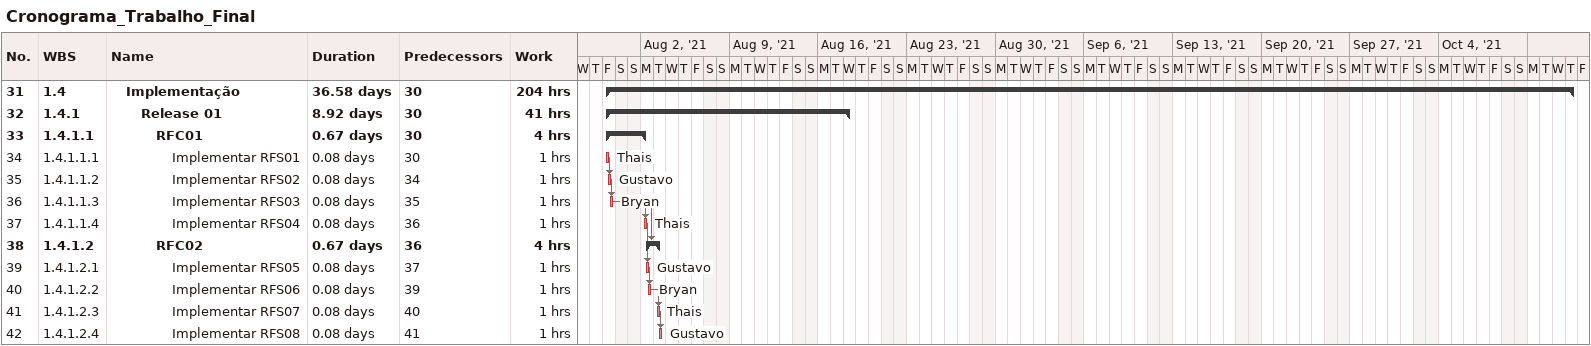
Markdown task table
Cronograma_Trabalho_Final

| ID | WBS | Task | Duration | Start | Finish | Predecessors | Resources | Work (h) |
|---|---|---|---|---|---|---|---|---|
| 31 | 1.4 | **Implementação** | 36.58d | 2021-07-30 | 2021-10-14 | 30 |  | 204 |
| 32 | 1.4.1 | **Release 01** | 8.92d | 2021-07-30 | 2021-08-18 | 30 |  | 41 |
| 33 | 1.4.1.1 | **RFC01** | 0.67d | 2021-07-30 | 2021-08-02 | 30 |  | 4 |
| 34 | 1.4.1.1.1 | Implementar RFS01 | 0.08d | 2021-07-30 | 2021-07-30 | 30 | Thais | 1 |
| 35 | 1.4.1.1.2 | Implementar RFS02 | 0.08d | 2021-07-30 | 2021-07-30 | 34 | Gustavo | 1 |
| 36 | 1.4.1.1.3 | Implementar RFS03 | 0.08d | 2021-07-30 | 2021-07-30 | 35 | Bryan | 1 |
| 37 | 1.4.1.1.4 | Implementar RFS04 | 0.08d | 2021-08-02 | 2021-08-02 | 36 | Thais | 1 |
| 38 | 1.4.1.2 | **RFC02** | 0.67d | 2021-08-02 | 2021-08-03 | 36 |  | 4 |
| 39 | 1.4.1.2.1 | Implementar RFS05 | 0.08d | 2021-08-02 | 2021-08-02 | 37 | Gustavo | 1 |
| 40 | 1.4.1.2.2 | Implementar RFS06 | 0.08d | 2021-08-02 | 2021-08-02 | 39 | Bryan | 1 |
| 41 | 1.4.1.2.3 | Implementar RFS07 | 0.08d | 2021-08-03 | 2021-08-03 | 40 | Thais | 1 |
| 42 | 1.4.1.2.4 | Implementar RFS08 | 0.08d | 2021-08-03 | 2021-08-03 | 41 | Gustavo | 1 |
